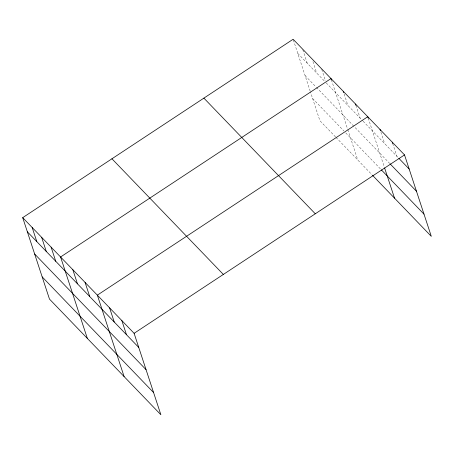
<?xml version="1.0" encoding="UTF-8"?>
<svg xmlns="http://www.w3.org/2000/svg" width="454" height="454" viewBox="0 0 454 454"><rect width="100%" height="100%" fill="white"/><g stroke="black" fill="none" stroke-linecap="round" stroke-linejoin="round"><path stroke-width="0.34" stroke-dasharray="2.27 1.7" d="M297.773 53.39L324.758 81.408M326.182 82.883L362.61 120.702M363.098 121.212L398.391 157.85M305.071 75.597L315.961 86.901M316.438 87.395L354.222 126.626M355.204 127.642L389.515 163.264M312.596 98.478L343.843 130.917M345.738 132.886L380.861 169.353M335.523 136.904L319.894 120.685L310.383 91.748M335.994 137.397L371.991 174.762M392.716 143.538L396.921 156.324M380.906 132.159L384.669 143.606M368.205 118.091L384.141 166.544M355.953 105.368L360.158 118.159M344.143 93.995L347.906 105.436M331.443 79.927L347.594 129.049M347.815 129.725L357.775 160.007M321.755 69.422L325.518 80.863M312.948 61.608L316.71 73.054M302.812 49.758L307.239 63.22M293.346 39.929L310.161 91.072"/><path stroke-width="0.68" d="M22.7 217.659L134.106 333.315L160.875 414.746L49.475 299.09L22.7 217.659L293.125 39.254L404.525 154.91L431.3 236.341L372.479 175.272M134.106 333.315L404.525 154.91M398.884 158.361L409.173 169.047M390.009 163.775L416.477 191.253M381.354 169.858L423.996 214.135M203.886 98.126L315.286 213.789M111.939 158.787L223.345 274.443M27.348 231.795L138.754 347.452M34.646 254.002L146.052 369.658M42.171 276.883L153.577 392.54M392.273 142.187L392.716 143.538M380.021 129.469L380.463 130.814M368.205 118.091L367.763 116.746L97.343 295.151L124.112 376.576M384.583 167.889L394.537 198.171M355.51 104.023L355.953 105.368M343.258 91.299L343.701 92.644M331.443 79.927L331 78.576L60.575 256.987L87.35 338.412M121.848 320.598L126.496 334.729M109.596 307.874L114.243 322.011M85.085 282.428L89.733 296.564M72.833 269.704L77.481 283.841M51.109 247.152L55.757 261.288M41.637 237.323L46.285 251.459M32.172 227.494L36.819 241.63"/></g></svg>
